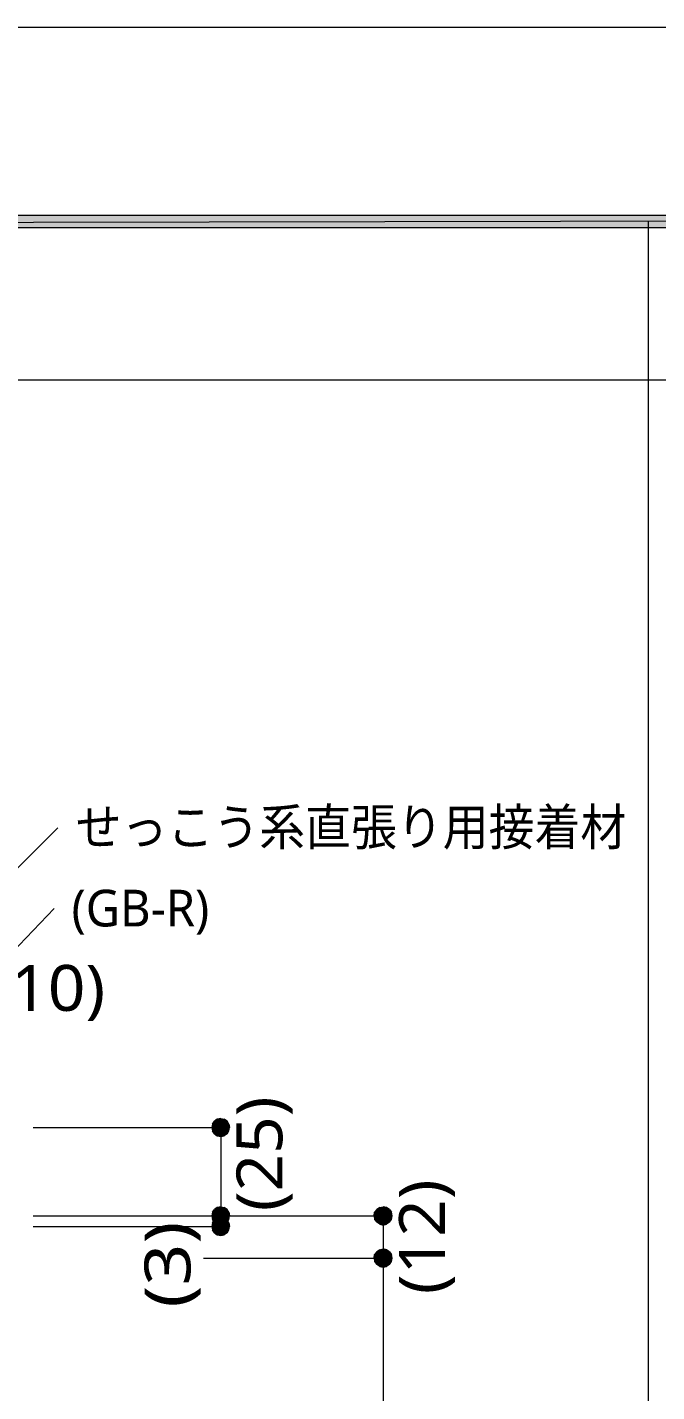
# Model space of a CAD drawing. Header units: millimetres. Extents: x 0 to 420, y 0 to 297.
# Drawn here: x 175 to 210.7, y 219.7 to 297 of the extents above; entities that cross this region are included whole.
import ezdxf
from ezdxf.enums import TextEntityAlignment as Align

# ---------------------------------------------------------------- set-up
doc = ezdxf.new("R2010")
doc.units = ezdxf.units.MM
doc.styles.add('kst32b', font='NotoSansJP-Variable.ttf')

msp = doc.modelspace()

# ---------------------------------------------------------------- hatches: boundary and pattern name
h = msp.add_hatch(color=7)
h.paths.add_polyline_path([(394.166, 285.623), (394.166, 286.321), (26.183, 285.623), (394.166, 285.623)])
h.paths.add_polyline_path([(394.166, 286.321), (26.183, 285.623), (26.183, 286.321), (394.166, 286.321)])
h = msp.add_hatch(color=7)
h.paths.add_polyline_path([(185.78, 235.119), (185.611, 235.013), (185.97, 234.654), (185.78, 235.119)])
h.paths.add_polyline_path([(185.611, 235.013), (185.97, 234.654), (185.505, 234.844), (185.611, 235.013)])
h.paths.add_polyline_path([(185.97, 234.654), (185.505, 234.844), (185.462, 234.654), (185.97, 234.654)])
h = msp.add_hatch(color=7)
h.paths.add_polyline_path([(186.33, 235.013), (186.161, 235.119), (185.97, 234.654), (186.33, 235.013)])
h.paths.add_polyline_path([(186.161, 235.119), (185.97, 234.654), (185.97, 235.162), (186.161, 235.119)])
h.paths.add_polyline_path([(185.97, 234.654), (185.97, 235.162), (185.78, 235.119), (185.97, 234.654)])
h = msp.add_hatch(color=7)
h.paths.add_polyline_path([(186.436, 234.463), (186.478, 234.654), (185.97, 234.654), (186.436, 234.463)])
h.paths.add_polyline_path([(186.478, 234.654), (185.97, 234.654), (186.436, 234.844), (186.478, 234.654)])
h.paths.add_polyline_path([(185.97, 234.654), (186.436, 234.844), (186.33, 235.013), (185.97, 234.654)])
h = msp.add_hatch(color=7)
h.paths.add_polyline_path([(185.462, 234.654), (185.505, 234.463), (185.97, 234.654), (185.462, 234.654)])
h.paths.add_polyline_path([(185.505, 234.463), (185.97, 234.654), (185.611, 234.294), (185.505, 234.463)])
h.paths.add_polyline_path([(185.97, 234.654), (185.611, 234.294), (185.78, 234.188), (185.97, 234.654)])
for points in [[(185.78, 234.188), (185.97, 234.146), (185.97, 234.654), (185.78, 234.188)], [(185.78, 229.171), (185.97, 229.129), (185.97, 229.658), (185.78, 229.171)], [(195.644, 229.447), (195.686, 229.658), (195.178, 229.658), (195.644, 229.447)], [(185.78, 228.579), (185.97, 228.537), (185.97, 229.045), (185.78, 228.579)], [(195.644, 227.055), (195.686, 227.245), (195.178, 227.245), (195.644, 227.055)]]:
    msp.add_hatch(color=7).paths.add_polyline_path(points)
h = msp.add_hatch(color=7)
h.paths.add_polyline_path([(185.97, 234.146), (186.161, 234.188), (185.97, 234.654), (185.97, 234.146)])
h.paths.add_polyline_path([(186.161, 234.188), (185.97, 234.654), (186.33, 234.294), (186.161, 234.188)])
h.paths.add_polyline_path([(185.97, 234.654), (186.33, 234.294), (186.436, 234.463), (185.97, 234.654)])
h = msp.add_hatch(color=7)
h.paths.add_polyline_path([(185.78, 230.124), (185.611, 230.018), (185.97, 229.658), (185.78, 230.124)])
h.paths.add_polyline_path([(185.611, 230.018), (185.97, 229.658), (185.505, 229.849), (185.611, 230.018)])
h.paths.add_polyline_path([(185.97, 229.658), (185.505, 229.849), (185.462, 229.658), (185.97, 229.658)])
h = msp.add_hatch(color=7)
h.paths.add_polyline_path([(185.462, 229.658), (185.505, 229.447), (185.97, 229.658), (185.462, 229.658)])
h.paths.add_polyline_path([(185.505, 229.447), (185.97, 229.658), (185.611, 229.298), (185.505, 229.447)])
h.paths.add_polyline_path([(185.97, 229.658), (185.611, 229.298), (185.78, 229.171), (185.97, 229.658)])
h = msp.add_hatch(color=7)
h.paths.add_polyline_path([(185.78, 229.531), (185.611, 229.425), (185.97, 229.045), (185.78, 229.531)])
h.paths.add_polyline_path([(185.611, 229.425), (185.97, 229.045), (185.505, 229.256), (185.611, 229.425)])
h.paths.add_polyline_path([(185.97, 229.045), (185.505, 229.256), (185.462, 229.045), (185.97, 229.045)])
h = msp.add_hatch(color=7)
h.paths.add_polyline_path([(186.33, 230.018), (186.161, 230.124), (185.97, 229.658), (186.33, 230.018)])
h.paths.add_polyline_path([(186.161, 230.124), (185.97, 229.658), (185.97, 230.166), (186.161, 230.124)])
h.paths.add_polyline_path([(185.97, 229.658), (185.97, 230.166), (185.78, 230.124), (185.97, 229.658)])
h = msp.add_hatch(color=7)
h.paths.add_polyline_path([(186.33, 229.425), (186.161, 229.531), (185.97, 229.045), (186.33, 229.425)])
h.paths.add_polyline_path([(186.161, 229.531), (185.97, 229.045), (185.97, 229.574), (186.161, 229.531)])
h.paths.add_polyline_path([(185.97, 229.045), (185.97, 229.574), (185.78, 229.531), (185.97, 229.045)])
h = msp.add_hatch(color=7)
h.paths.add_polyline_path([(186.436, 229.447), (186.478, 229.658), (185.97, 229.658), (186.436, 229.447)])
h.paths.add_polyline_path([(186.478, 229.658), (185.97, 229.658), (186.436, 229.849), (186.478, 229.658)])
h.paths.add_polyline_path([(185.97, 229.658), (186.436, 229.849), (186.33, 230.018), (185.97, 229.658)])
h = msp.add_hatch(color=7)
h.paths.add_polyline_path([(185.97, 229.129), (186.161, 229.171), (185.97, 229.658), (185.97, 229.129)])
h.paths.add_polyline_path([(186.161, 229.171), (185.97, 229.658), (186.33, 229.298), (186.161, 229.171)])
h.paths.add_polyline_path([(185.97, 229.658), (186.33, 229.298), (186.436, 229.447), (185.97, 229.658)])
h = msp.add_hatch(color=7)
h.paths.add_polyline_path([(194.818, 230.018), (194.691, 229.849), (195.178, 229.658), (194.818, 230.018)])
h.paths.add_polyline_path([(194.691, 229.849), (195.178, 229.658), (194.67, 229.658), (194.691, 229.849)])
h.paths.add_polyline_path([(195.178, 229.658), (194.67, 229.658), (194.691, 229.447), (195.178, 229.658)])
h = msp.add_hatch(color=7)
h.paths.add_polyline_path([(194.691, 229.447), (194.818, 229.298), (195.178, 229.658), (194.691, 229.447)])
h.paths.add_polyline_path([(194.818, 229.298), (195.178, 229.658), (194.987, 229.171), (194.818, 229.298)])
h.paths.add_polyline_path([(195.178, 229.658), (194.987, 229.171), (195.178, 229.129), (195.178, 229.658)])
h = msp.add_hatch(color=7)
h.paths.add_polyline_path([(195.368, 230.124), (195.178, 230.166), (195.178, 229.658), (195.368, 230.124)])
h.paths.add_polyline_path([(195.178, 230.166), (195.178, 229.658), (194.987, 230.124), (195.178, 230.166)])
h.paths.add_polyline_path([(195.178, 229.658), (194.987, 230.124), (194.818, 230.018), (195.178, 229.658)])
h = msp.add_hatch(color=7)
h.paths.add_polyline_path([(195.686, 229.658), (195.644, 229.849), (195.178, 229.658), (195.686, 229.658)])
h.paths.add_polyline_path([(195.644, 229.849), (195.178, 229.658), (195.538, 230.018), (195.644, 229.849)])
h.paths.add_polyline_path([(195.178, 229.658), (195.538, 230.018), (195.368, 230.124), (195.178, 229.658)])
h = msp.add_hatch(color=7)
h.paths.add_polyline_path([(195.178, 229.129), (195.368, 229.171), (195.178, 229.658), (195.178, 229.129)])
h.paths.add_polyline_path([(195.368, 229.171), (195.178, 229.658), (195.538, 229.298), (195.368, 229.171)])
h.paths.add_polyline_path([(195.178, 229.658), (195.538, 229.298), (195.644, 229.447), (195.178, 229.658)])
h = msp.add_hatch(color=7)
h.paths.add_polyline_path([(185.462, 229.045), (185.505, 228.854), (185.97, 229.045), (185.462, 229.045)])
h.paths.add_polyline_path([(185.505, 228.854), (185.97, 229.045), (185.611, 228.685), (185.505, 228.854)])
h.paths.add_polyline_path([(185.97, 229.045), (185.611, 228.685), (185.78, 228.579), (185.97, 229.045)])
h = msp.add_hatch(color=7)
h.paths.add_polyline_path([(186.436, 228.854), (186.478, 229.045), (185.97, 229.045), (186.436, 228.854)])
h.paths.add_polyline_path([(186.478, 229.045), (185.97, 229.045), (186.436, 229.256), (186.478, 229.045)])
h.paths.add_polyline_path([(185.97, 229.045), (186.436, 229.256), (186.33, 229.425), (185.97, 229.045)])
h = msp.add_hatch(color=7)
h.paths.add_polyline_path([(185.97, 228.537), (186.161, 228.579), (185.97, 229.045), (185.97, 228.537)])
h.paths.add_polyline_path([(186.161, 228.579), (185.97, 229.045), (186.33, 228.685), (186.161, 228.579)])
h.paths.add_polyline_path([(185.97, 229.045), (186.33, 228.685), (186.436, 228.854), (185.97, 229.045)])
h = msp.add_hatch(color=7)
h.paths.add_polyline_path([(194.818, 227.605), (194.691, 227.457), (195.178, 227.245), (194.818, 227.605)])
h.paths.add_polyline_path([(194.691, 227.457), (195.178, 227.245), (194.67, 227.245), (194.691, 227.457)])
h.paths.add_polyline_path([(195.178, 227.245), (194.67, 227.245), (194.691, 227.055), (195.178, 227.245)])
h = msp.add_hatch(color=7)
h.paths.add_polyline_path([(194.691, 227.055), (194.818, 226.886), (195.178, 227.245), (194.691, 227.055)])
h.paths.add_polyline_path([(194.818, 226.886), (195.178, 227.245), (194.987, 226.78), (194.818, 226.886)])
h.paths.add_polyline_path([(195.178, 227.245), (194.987, 226.78), (195.178, 226.737), (195.178, 227.245)])
h = msp.add_hatch(color=7)
h.paths.add_polyline_path([(195.368, 227.732), (195.178, 227.774), (195.178, 227.245), (195.368, 227.732)])
h.paths.add_polyline_path([(195.178, 227.774), (195.178, 227.245), (194.987, 227.732), (195.178, 227.774)])
h.paths.add_polyline_path([(195.178, 227.245), (194.987, 227.732), (194.818, 227.605), (195.178, 227.245)])
h = msp.add_hatch(color=7)
h.paths.add_polyline_path([(195.686, 227.245), (195.644, 227.457), (195.178, 227.245), (195.686, 227.245)])
h.paths.add_polyline_path([(195.644, 227.457), (195.178, 227.245), (195.538, 227.605), (195.644, 227.457)])
h.paths.add_polyline_path([(195.178, 227.245), (195.538, 227.605), (195.368, 227.732), (195.178, 227.245)])
h = msp.add_hatch(color=7)
h.paths.add_polyline_path([(195.178, 226.737), (195.368, 226.78), (195.178, 227.245), (195.178, 226.737)])
h.paths.add_polyline_path([(195.368, 226.78), (195.178, 227.245), (195.538, 226.886), (195.368, 226.78)])
h.paths.add_polyline_path([(195.178, 227.245), (195.538, 226.886), (195.644, 227.055), (195.178, 227.245)])

# ---------------------------------------------------------------- linework, layer by layer
at = {"lineweight": 13}
msp.add_lwpolyline([(0.191, 0), (0.191, 296.968), (420.158, 296.968), (420.158, 0)], close=True, dxfattribs=at)
at = {"lineweight": 0}
for points in [[(394.166, 285.623), (394.166, 286.321), (26.183, 285.623)], [(394.166, 286.321), (26.183, 285.623), (26.183, 286.321)], [(185.611, 235.013), (185.97, 234.654), (185.505, 234.844)], [(185.78, 235.119), (185.611, 235.013), (185.97, 234.654)], [(185.97, 234.654), (185.97, 235.162), (185.78, 235.119)], [(186.161, 235.119), (185.97, 234.654), (185.97, 235.162)], [(186.33, 235.013), (186.161, 235.119), (185.97, 234.654)], [(185.97, 234.654), (186.436, 234.844), (186.33, 235.013)], [(185.97, 234.654), (185.505, 234.844), (185.462, 234.654)], [(185.462, 234.654), (185.505, 234.463), (185.97, 234.654)], [(185.505, 234.463), (185.97, 234.654), (185.611, 234.294)], [(185.97, 234.654), (185.611, 234.294), (185.78, 234.188)], [(185.78, 234.188), (185.97, 234.146), (185.97, 234.654)], [(186.478, 234.654), (185.97, 234.654), (186.436, 234.844)], [(185.97, 234.146), (186.161, 234.188), (185.97, 234.654)], [(186.161, 234.188), (185.97, 234.654), (186.33, 234.294)], [(185.97, 234.654), (186.33, 234.294), (186.436, 234.463)], [(186.436, 234.463), (186.478, 234.654), (185.97, 234.654)], [(185.97, 229.658), (185.505, 229.849), (185.462, 229.658)], [(185.462, 229.658), (185.505, 229.447), (185.97, 229.658)], [(185.611, 230.018), (185.97, 229.658), (185.505, 229.849)], [(185.505, 229.447), (185.97, 229.658), (185.611, 229.298)], [(185.78, 230.124), (185.611, 230.018), (185.97, 229.658)], [(185.97, 229.658), (185.611, 229.298), (185.78, 229.171)], [(185.78, 229.531), (185.611, 229.425), (185.97, 229.045)], [(185.97, 229.658), (185.97, 230.166), (185.78, 230.124)], [(185.78, 229.171), (185.97, 229.129), (185.97, 229.658)], [(185.97, 229.045), (185.97, 229.574), (185.78, 229.531)], [(186.161, 230.124), (185.97, 229.658), (185.97, 230.166)], [(186.33, 230.018), (186.161, 230.124), (185.97, 229.658)], [(185.97, 229.658), (186.436, 229.849), (186.33, 230.018)], [(186.478, 229.658), (185.97, 229.658), (186.436, 229.849)], [(185.97, 229.129), (186.161, 229.171), (185.97, 229.658)], [(186.161, 229.171), (185.97, 229.658), (186.33, 229.298)], [(185.97, 229.658), (186.33, 229.298), (186.436, 229.447)], [(186.436, 229.447), (186.478, 229.658), (185.97, 229.658)], [(186.161, 229.531), (185.97, 229.045), (185.97, 229.574)], [(186.33, 229.425), (186.161, 229.531), (185.97, 229.045)], [(194.691, 229.849), (195.178, 229.658), (194.67, 229.658)], [(195.178, 229.658), (194.67, 229.658), (194.691, 229.447)], [(194.818, 230.018), (194.691, 229.849), (195.178, 229.658)], [(194.691, 229.447), (194.818, 229.298), (195.178, 229.658)], [(195.178, 229.658), (194.987, 230.124), (194.818, 230.018)], [(194.818, 229.298), (195.178, 229.658), (194.987, 229.171)], [(195.178, 230.166), (195.178, 229.658), (194.987, 230.124)], [(195.178, 229.658), (194.987, 229.171), (195.178, 229.129)], [(195.368, 230.124), (195.178, 230.166), (195.178, 229.658)], [(195.178, 229.658), (195.538, 230.018), (195.368, 230.124)], [(195.644, 229.849), (195.178, 229.658), (195.538, 230.018)], [(195.686, 229.658), (195.644, 229.849), (195.178, 229.658)], [(195.178, 229.129), (195.368, 229.171), (195.178, 229.658)], [(195.368, 229.171), (195.178, 229.658), (195.538, 229.298)], [(195.178, 229.658), (195.538, 229.298), (195.644, 229.447)], [(195.644, 229.447), (195.686, 229.658), (195.178, 229.658)], [(185.97, 229.045), (185.505, 229.256), (185.462, 229.045)], [(185.462, 229.045), (185.505, 228.854), (185.97, 229.045)], [(185.611, 229.425), (185.97, 229.045), (185.505, 229.256)], [(185.505, 228.854), (185.97, 229.045), (185.611, 228.685)], [(185.97, 229.045), (185.611, 228.685), (185.78, 228.579)], [(185.78, 228.579), (185.97, 228.537), (185.97, 229.045)], [(185.97, 229.045), (186.436, 229.256), (186.33, 229.425)], [(186.478, 229.045), (185.97, 229.045), (186.436, 229.256)], [(185.97, 228.537), (186.161, 228.579), (185.97, 229.045)], [(186.161, 228.579), (185.97, 229.045), (186.33, 228.685)], [(185.97, 229.045), (186.33, 228.685), (186.436, 228.854)], [(186.436, 228.854), (186.478, 229.045), (185.97, 229.045)], [(194.691, 227.457), (195.178, 227.245), (194.67, 227.245)], [(195.178, 227.245), (194.67, 227.245), (194.691, 227.055)], [(194.818, 227.605), (194.691, 227.457), (195.178, 227.245)], [(194.691, 227.055), (194.818, 226.886), (195.178, 227.245)], [(195.178, 227.245), (194.987, 227.732), (194.818, 227.605)], [(194.818, 226.886), (195.178, 227.245), (194.987, 226.78)], [(195.178, 227.774), (195.178, 227.245), (194.987, 227.732)], [(195.178, 227.245), (194.987, 226.78), (195.178, 226.737)], [(195.368, 227.732), (195.178, 227.774), (195.178, 227.245)], [(195.178, 227.245), (195.538, 227.605), (195.368, 227.732)], [(195.644, 227.457), (195.178, 227.245), (195.538, 227.605)], [(195.686, 227.245), (195.644, 227.457), (195.178, 227.245)], [(195.178, 226.737), (195.368, 226.78), (195.178, 227.245)], [(195.368, 226.78), (195.178, 227.245), (195.538, 226.886)], [(195.178, 227.245), (195.538, 226.886), (195.644, 227.055)], [(195.644, 227.055), (195.686, 227.245), (195.178, 227.245)]]:
    msp.add_lwpolyline(points, close=True, dxfattribs=at)
at = {"lineweight": 13}
for points in [[(210.185, 285.983), (210.185, 165.989)], [(394.166, 276.987), (26.183, 276.987)], [(168.571, 243.459), (176.742, 251.629)], [(171.365, 241.66), (176.53, 247.057)], [(175.345, 234.654), (185.97, 234.654)], [(185.97, 234.654), (185.97, 229.658), (185.97, 229.045)], [(175.345, 229.658), (195.178, 229.658)], [(195.178, 229.658), (195.178, 227.245)], [(175.345, 229.045), (185.97, 229.045)], [(184.997, 227.245), (195.178, 227.245), (195.178, 195.792)]]:
    msp.add_lwpolyline(points, dxfattribs=at)

# ---------------------------------------------------------------- texts
at = {"style": 'kst32b'}
for s, height, p, p2 in [('せっこう系直張り用接着材', 2.07913, (177.758, 250.634), (208.945, 250.634)), ('(GB-R)', 2.0791, (177.525, 246.041), (185.322, 246.041)), ('(10)', 2.5989, (172.932, 241.258), (179.429, 241.258)), ('(25)', 2.5989, (189.463, 229.912), (189.463, 236.41)), ('(12)', 2.5989, (198.67, 225.213), (198.67, 231.711)), ('(3)', 2.5989, (184.256, 224.451), (184.256, 229.324))]:
    msp.add_text(s, height=height, dxfattribs=at).set_placement(p, p2, align=Align.FIT)

doc.saveas('drawing.dxf')
